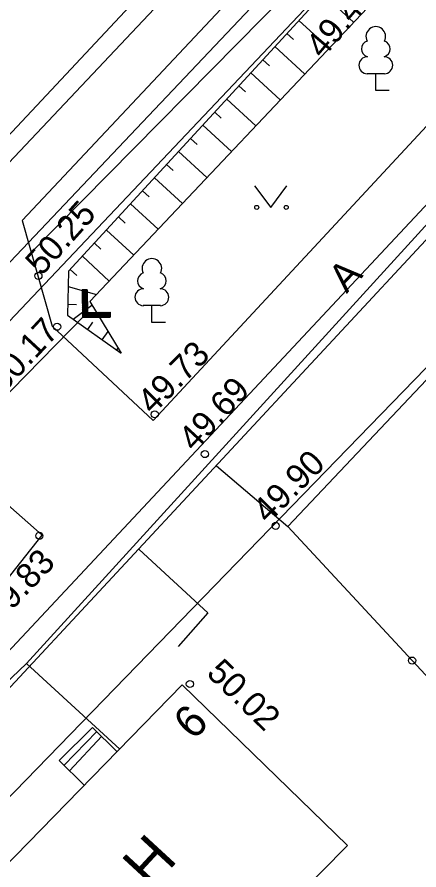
# Model space of a CAD drawing. Extents: x 641088 to 642190, y 6455050 to 6456258.
# Drawn here: x 641278.71 to 641290, y 6455779.35 to 6455803.33 of the extents above; entities that cross this region are included whole.
import ezdxf

# ---------------------------------------------------------------- set-up
doc = ezdxf.new("R2010")
doc.units = 0
for name, color, linetype in [('AED', 7, 'Continuous'), ('HALJASTUS', 7, 'Continuous'), ('HOONE', 7, 'Continuous'), ('HOONEDET', 7, 'Continuous'), ('KORGUS', 7, 'Continuous'), ('KTRASS', 7, 'Continuous'), ('PIIR', 7, 'Continuous'), ('PUU', 7, 'Continuous'), ('RELJEEF', 7, 'Continuous'), ('SITRASS', 7, 'Continuous'), ('TEE', 7, 'Continuous'), ('TRUUP', 7, 'Continuous'), ('VTRASS', 7, 'Continuous')]:
    doc.layers.add(name, color=color, linetype=linetype)

msp = doc.modelspace()

# ---------------------------------------------------------------- linework, layer by layer
at = {"layer": 'AED'}
for points in [[(641298.81, 6455802.23), (641286.32, 6455789.01)], [(641286.32, 6455789.01), (641293.8, 6455780.94)]]:
    msp.add_lwpolyline(points, dxfattribs=at)
at = {"layer": 'HALJASTUS'}
for p, q in [((641285.384, 6455798.584), (641285.847, 6455797.977)), ((641285.847, 6455797.977), (641286.293, 6455798.584))]:
    msp.add_line(p, q, dxfattribs=at)
for centre in [(641285.446, 6455797.977), (641286.275, 6455797.977)]:
    msp.add_circle(centre, 0.055, dxfattribs=at)
at = {"layer": 'HOONE'}
for points in [[(641277.22, 6455778.27), (641283.35, 6455784.56), (641288, 6455780.04), (641285.79, 6455777.8), (641287.07, 6455776.53), (641285.44, 6455774.89), (641284.16, 6455776.14), (641281.71, 6455773.66), (641277.22, 6455778.27)], [(641281.51, 6455782.69), (641280.83, 6455783.36), (641279.9, 6455782.43), (641280.6, 6455781.74)]]:
    msp.add_lwpolyline(points, dxfattribs=at)
at = {"layer": 'HOONEDET'}
for points in [[(641280.95, 6455783.24), (641280.03, 6455782.29)], [(641280.19, 6455782.14), (641281.09, 6455783.11)]]:
    msp.add_lwpolyline(points, dxfattribs=at)
at = {"layer": 'KORGUS'}
for centre in [(641279.313, 6455796.05), (641279.838, 6455794.621), (641282.583, 6455792.159), (641283.989, 6455791.043), (641285.98, 6455789.023), (641279.34, 6455788.747), (641289.813, 6455785.238), (641283.568, 6455784.579)]:
    msp.add_circle(centre, 0.1, dxfattribs=at)
at = {"layer": 'KTRASS'}
for points in [[(641274.981, 6455796.264), (641294.976, 6455817.629)], [(641265.331, 6455782.531), (641296.268, 6455815.198)]]:
    msp.add_lwpolyline(points, dxfattribs=at)
at = {"layer": 'PIIR'}
msp.add_lwpolyline([(641222.48, 6455722.23), (641244.26, 6455745.67), (641265.59, 6455768.59), (641274.59, 6455777.38), (641296.12, 6455799.56), (641317.41, 6455822.18), (641338.48, 6455844.22), (641346.49, 6455852.75), (641401.74, 6455910.97)], dxfattribs=at)
msp.add_lwpolyline([(641296.12, 6455799.56), (641274.59, 6455777.38), (641292.63, 6455757.68), (641315.44, 6455778.21)], close=True, dxfattribs=at)
at = {"layer": 'PUU'}
for p, q in [((641289.032, 6455801.735), (641288.552, 6455801.735)), ((641288.792, 6455801.26), (641288.792, 6455801.735)), ((641289.172, 6455801.26), (641288.792, 6455801.26)), ((641282.74, 6455795.215), (641282.26, 6455795.215)), ((641282.5, 6455794.74), (641282.5, 6455795.215)), ((641282.88, 6455794.74), (641282.5, 6455794.74))]:
    msp.add_line(p, q, dxfattribs=at)
for centre, radius, start, end in [((641288.792, 6455802.78), 0.277, 332.5799, 207.4201), ((641288.622, 6455802.433), 0.233, 109.0217, 253.1415), ((641288.962, 6455802.433), 0.233, 286.8508, 70.9859), ((641288.555, 6455801.972), 0.238, 90.0016, 269.3953), ((641289.029, 6455801.972), 0.238, 270.6047, 89.9984), ((641282.5, 6455796.26), 0.277, 332.5799, 207.4201), ((641282.33, 6455795.913), 0.233, 109.0217, 253.1415), ((641282.67, 6455795.913), 0.233, 286.8508, 70.9859), ((641282.263, 6455795.452), 0.238, 90.0016, 269.3953), ((641282.737, 6455795.452), 0.238, 270.6047, 89.9984)]:
    msp.add_arc(centre, radius, start, end, dxfattribs=at)
at = {"layer": 'RELJEEF'}
for p, q in [((641287.31, 6455803.968), (641288.166, 6455803.182)), ((641286.634, 6455803.231), (641287.48, 6455802.455)), ((641286.296, 6455802.863), (641286.48, 6455802.694)), ((641285.958, 6455802.495), (641286.793, 6455801.727)), ((641285.619, 6455802.126), (641285.804, 6455801.957)), ((641285.281, 6455801.758), (641286.107, 6455801)), ((641284.943, 6455801.39), (641285.127, 6455801.221)), ((641284.605, 6455801.021), (641285.421, 6455800.272)), ((641284.267, 6455800.653), (641284.451, 6455800.484)), ((641283.929, 6455800.285), (641284.735, 6455799.545)), ((641283.59, 6455799.916), (641283.775, 6455799.747)), ((641283.252, 6455799.548), (641284.048, 6455798.817)), ((641282.914, 6455799.18), (641283.098, 6455799.011)), ((641282.576, 6455798.811), (641283.362, 6455798.09)), ((641282.238, 6455798.443), (641282.422, 6455798.274)), ((641281.9, 6455798.075), (641282.676, 6455797.362)), ((641281.562, 6455797.707), (641281.746, 6455797.537)), ((641281.223, 6455797.338), (641281.99, 6455796.635)), ((641280.885, 6455796.97), (641281.069, 6455796.801)), ((641280.547, 6455796.602), (641281.303, 6455795.907)), ((641280.209, 6455796.233), (641280.393, 6455796.064)), ((641280.149, 6455795.752), (641280.945, 6455795.527)), ((641280.137, 6455795.253), (641280.387, 6455795.246)), ((641280.29, 6455794.836), (641280.818, 6455795.233)), ((641280.698, 6455794.547), (641280.842, 6455794.751)), ((641281.106, 6455794.258), (641281.27, 6455794.489)), ((641281.514, 6455793.969), (641281.552, 6455794.023))]:
    msp.add_line(p, q, dxfattribs=at)
for points in [[(641294.877, 6455806.31), (641290.189, 6455805.8), (641288.515, 6455805.28), (641280.16, 6455796.18), (641280.129, 6455794.95), (641281.639, 6455793.88)], [(641295.483, 6455805.72), (641294.44, 6455804.95), (641289.362, 6455804.45), (641280.759, 6455795.33), (641281.639, 6455793.88)]]:
    msp.add_lwpolyline(points, dxfattribs=at)
at = {"layer": 'SITRASS'}
for p, q in [((641276.31, 6455783.19), (641296.18, 6455804.43)), ((641265.1, 6455772), (641278.98, 6455785.16)), ((641278.98, 6455785.16), (641281.6, 6455782.75))]:
    msp.add_line(p, q, dxfattribs=at)
msp.add_lwpolyline([(641278.98, 6455785.16), (641292.49, 6455799.99), (641299.68, 6455807.64)], dxfattribs=at)
at = {"layer": 'TEE'}
for p, q in [((641300.04, 6455807.66), (641273.36, 6455778.94)), ((641284.32, 6455790.71), (641286.32, 6455789.01))]:
    msp.add_line(p, q, dxfattribs=at)
for points in [[(641278.855, 6455797.607), (641279.702, 6455794.64), (641282.534, 6455791.99), (641291.077, 6455801.19), (641306.136, 6455816.42), (641302.59, 6455820.08), (641300.177, 6455819.97), (641286.346, 6455805.59), (641278.855, 6455797.607)], [(641289.895, 6455806.07), (641288.258, 6455805.91), (641287.058, 6455804.78), (641279.111, 6455796.71)], [(641276.872, 6455785.553), (641279.418, 6455788.76), (641275.718, 6455792.02), (641273.404, 6455791.799), (641266.988, 6455784.841)], [(641282.14, 6455788.36), (641284.07, 6455786.58), (641283.24, 6455785.63)]]:
    msp.add_lwpolyline(points, dxfattribs=at)
at = {"layer": 'TRUUP'}
for p, q in [((641280.68, 6455795.658), (641280.538, 6455795.656)), ((641280.538, 6455795.656), (641280.55, 6455794.878)), ((641280.595, 6455795.657), (641280.539, 6455795.542)), ((641280.567, 6455795.656), (641280.539, 6455795.598)), ((641280.623, 6455795.657), (641280.54, 6455795.487)), ((641280.651, 6455795.658), (641280.541, 6455795.431)), ((641280.679, 6455795.658), (641280.542, 6455795.375)), ((641280.681, 6455795.605), (641280.543, 6455795.32)), ((641280.609, 6455795.657), (641280.62, 6455794.95)), ((641280.68, 6455795.658), (641280.69, 6455795.022)), ((641280.682, 6455795.549), (641280.544, 6455795.264)), ((641280.683, 6455795.494), (641280.545, 6455795.209)), ((641280.683, 6455795.438), (641280.546, 6455795.153)), ((641280.684, 6455795.382), (641280.546, 6455795.098)), ((641280.685, 6455795.327), (641280.547, 6455795.042)), ((641280.686, 6455795.271), (641280.548, 6455794.987)), ((641280.687, 6455795.216), (641280.549, 6455794.931)), ((641280.688, 6455795.16), (641280.551, 6455794.878)), ((641280.55, 6455794.878), (641281.328, 6455794.89)), ((641280.689, 6455795.105), (641280.579, 6455794.878)), ((641280.69, 6455795.049), (641280.607, 6455794.879)), ((641280.62, 6455794.95), (641281.327, 6455794.961)), ((641280.705, 6455795.023), (641280.635, 6455794.879)), ((641280.733, 6455795.023), (641280.663, 6455794.879)), ((641280.69, 6455795.022), (641281.326, 6455795.032)), ((641280.761, 6455795.023), (641280.691, 6455794.88)), ((641280.788, 6455795.024), (641280.719, 6455794.88)), ((641280.816, 6455795.024), (641280.747, 6455794.881)), ((641280.844, 6455795.025), (641280.775, 6455794.881)), ((641280.872, 6455795.025), (641280.803, 6455794.882)), ((641280.9, 6455795.026), (641280.831, 6455794.882)), ((641280.928, 6455795.026), (641280.859, 6455794.883)), ((641280.956, 6455795.027), (641280.887, 6455794.883)), ((641280.984, 6455795.027), (641280.915, 6455794.883)), ((641281.012, 6455795.027), (641280.943, 6455794.884)), ((641281.04, 6455795.028), (641280.971, 6455794.884)), ((641281.068, 6455795.028), (641280.999, 6455794.885)), ((641281.096, 6455795.029), (641281.027, 6455794.885)), ((641281.124, 6455795.029), (641281.055, 6455794.886)), ((641281.152, 6455795.03), (641281.083, 6455794.886)), ((641281.18, 6455795.03), (641281.111, 6455794.887)), ((641281.208, 6455795.031), (641281.139, 6455794.887)), ((641281.236, 6455795.031), (641281.167, 6455794.887)), ((641281.264, 6455795.031), (641281.195, 6455794.888)), ((641281.292, 6455795.032), (641281.223, 6455794.888)), ((641281.32, 6455795.032), (641281.251, 6455794.889)), ((641281.327, 6455794.988), (641281.279, 6455794.889)), ((641281.327, 6455794.932), (641281.307, 6455794.89)), ((641281.326, 6455795.032), (641281.328, 6455794.89))]:
    msp.add_line(p, q, dxfattribs=at)
msp.add_lwpolyline([(641276.48, 6455790.72), (641280.62, 6455794.95)], dxfattribs=at)
at = {"layer": 'VTRASS'}
msp.add_line((641263.574, 6455779.02), (641320.518, 6455839.168), dxfattribs=at)
msp.add_lwpolyline([(641208.326, 6455724.349), (641218.251, 6455734.656), (641230.82, 6455748.15), (641239.836, 6455758.035), (641249.901, 6455768.811), (641258.272, 6455777.815), (641260.678, 6455780.487), (641260.827, 6455780.65), (641261.003, 6455780.839), (641268.343, 6455788.352), (641275.329, 6455795.89), (641286.178, 6455807.4), (641296.137, 6455818.234), (641304.916, 6455827.237), (641314.341, 6455837.223), (641323.905, 6455847.213), (641334.017, 6455857.704), (641335.14, 6455858.828), (641346.075, 6455869.765), (641353.602, 6455878.041), (641361.291, 6455886.324), (641362.982, 6455888.036)], dxfattribs=at)

# ---------------------------------------------------------------- texts
at = {"layer": 'HOONE'}
for s, height, rotation, p in [('6', 0.9, 45.7381, (641283.671, 6455782.974)), ('H', 1.2, 47.2846, (641282.469, 6455778.773))]:
    msp.add_text(s, height=height, rotation=rotation, dxfattribs=at).set_placement(p)
at = {"layer": 'KORGUS'}
for s, rotation, p in [(' 49.48', 49.633, (641287.128, 6455801.93)), (' 50.25', 47.9324, (641279.227, 6455795.834)), (' 50.17', 47.0985, (641278.161, 6455792.554)), (' 49.73', 45.293, (641282.341, 6455791.944)), (' 49.69', 47.2197, (641283.522, 6455790.893)), (' 49.90', 45.2799, (641285.58, 6455788.877)), (' 49.83', 46.4547, (641278.03, 6455786.073)), (' 50.02', 315.7023, (641283.819, 6455785.031))]:
    msp.add_text(s, height=0.7, rotation=rotation, dxfattribs=at).set_placement(p)
at = {"layer": 'TEE'}
msp.add_text('A', height=0.8, rotation=46.8738, dxfattribs=at).set_placement((641287.972, 6455795.538))

doc.saveas('drawing.dxf')
